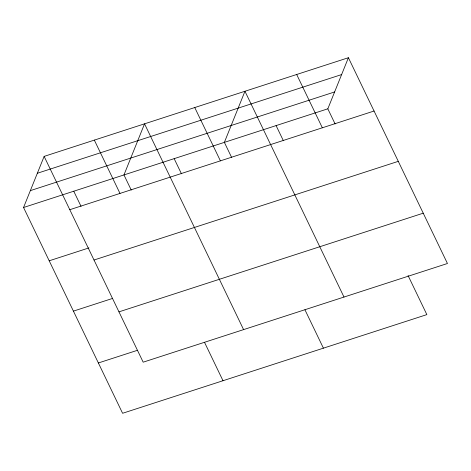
<?xml version="1.0" encoding="UTF-8"?>
<svg xmlns="http://www.w3.org/2000/svg" width="471" height="471" viewBox="0 0 471 471"><rect width="100%" height="100%" fill="white"/><g stroke="black" fill="none" stroke-linecap="round" stroke-linejoin="round"><path stroke-width="0.71" d="M408.063 275.541L426.861 314.61L122.59 413.285L23.55 207.499L44.139 156.39L348.41 57.715L447.45 263.501L143.178 362.181L44.139 156.39M335.111 123.955L327.822 108.819L348.41 57.715M37.344 173.257L341.616 74.577M30.344 190.631L334.616 91.951M23.55 207.499L327.822 108.819M69.79 209.701L374.062 111.021M49.202 260.804L88.948 247.911M94.006 260.021L398.283 161.341M73.423 311.125L112.469 298.461M118.957 311.861L423.235 213.186M98.374 362.97L137.42 350.306M296.683 74.489L322.341 127.794M276.094 125.592L283.383 140.729M343.995 297.054L244.955 91.262L224.373 142.366L231.655 157.502M304.931 309.759L323.412 348.157M194.753 107.547L220.404 160.852M174.164 158.65L181.453 173.787M243.589 329.618L144.544 123.826L123.961 174.929L131.244 190.066M204.52 342.323L223.001 380.721M94.341 140.111L119.993 193.416M73.753 191.214L81.041 206.351"/></g></svg>
